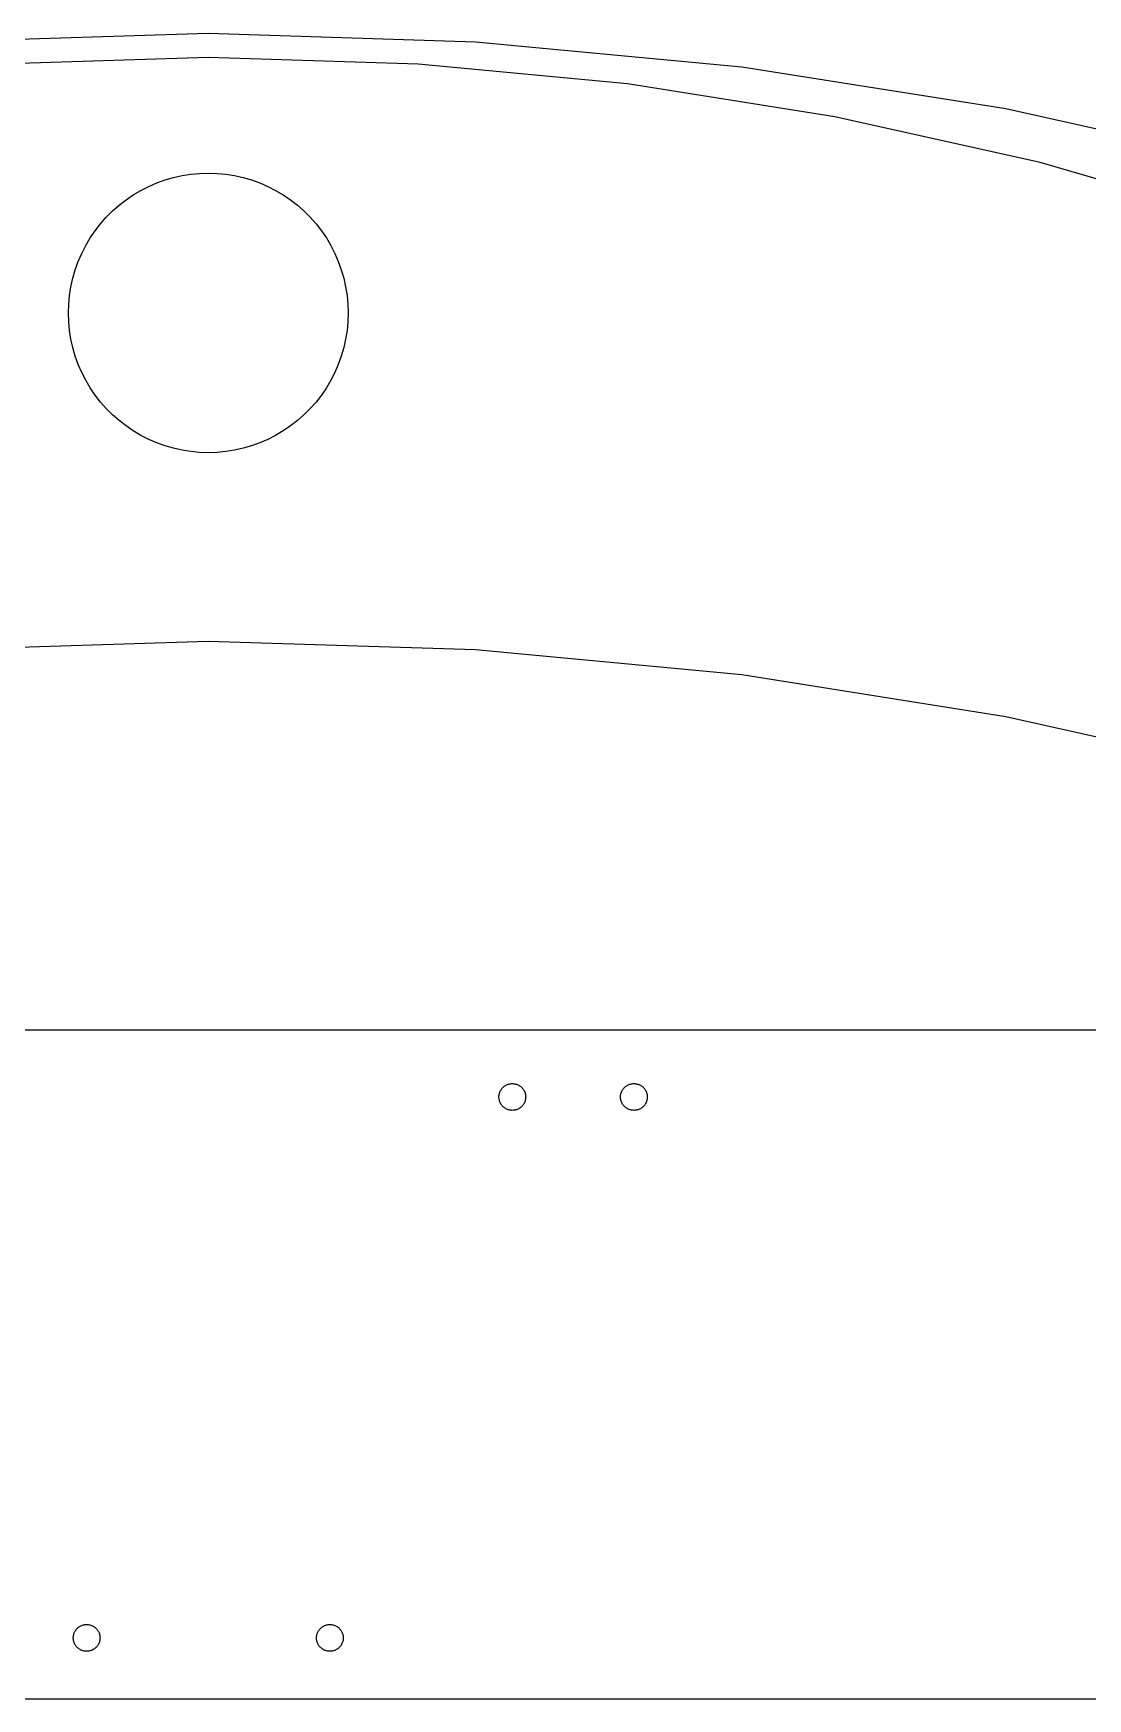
# Model space of a CAD drawing. Header units: metres. Extents: x 0 to 318, y 0 to 285.
# Drawn here: x 144.6 to 231.3, y 0 to 137 of the extents above; entities that cross this region are included whole.
import ezdxf

# ---------------------------------------------------------------- set-up
doc = ezdxf.new("R2010")
doc.units = ezdxf.units.M

msp = doc.modelspace()

# ---------------------------------------------------------------- linework, layer by layer
for p, q in [((137.023, 136.309), (159, 137)), ((159, 137), (180.977, 136.309)), ((180.977, 136.309), (202.867, 134.24)), ((159, 135), (141.733, 134.457)), ((176.267, 134.457), (159, 135)), ((193.467, 132.832), (176.267, 134.457)), ((202.867, 134.24), (224.583, 130.801)), ((210.53, 130.129), (193.467, 132.832)), ((224.583, 130.801), (246.041, 126.004)), ((227.39, 126.36), (210.53, 130.129)), ((243.98, 121.541), (227.39, 126.36)), ((154.104, 124.406), (154.767, 124.692)), ((154.767, 124.692), (155.446, 124.937)), ((155.446, 124.937), (156.14, 125.139)), ((156.14, 125.139), (156.845, 125.296)), ((156.845, 125.296), (157.559, 125.409)), ((157.559, 125.409), (158.278, 125.477)), ((158.278, 125.477), (159, 125.5)), ((159, 125.5), (159.722, 125.477)), ((159.722, 125.477), (160.441, 125.409)), ((160.441, 125.409), (161.155, 125.296)), ((161.155, 125.296), (161.86, 125.139)), ((161.86, 125.139), (162.554, 124.937)), ((162.554, 124.937), (163.233, 124.692)), ((163.233, 124.692), (163.896, 124.406)), ((151.67, 122.861), (152.24, 123.304)), ((152.24, 123.304), (152.838, 123.71)), ((152.838, 123.71), (153.46, 124.078)), ((153.46, 124.078), (154.104, 124.406)), ((163.896, 124.406), (164.54, 124.078)), ((164.54, 124.078), (165.162, 123.71)), ((165.162, 123.71), (165.76, 123.304)), ((165.76, 123.304), (166.33, 122.861)), ((150.617, 121.872), (151.128, 122.383)), ((151.128, 122.383), (151.67, 122.861)), ((166.33, 122.861), (166.872, 122.383)), ((166.872, 122.383), (167.383, 121.872)), ((149.29, 120.162), (149.696, 120.76)), ((149.696, 120.76), (150.139, 121.33)), ((150.139, 121.33), (150.617, 121.872)), ((167.383, 121.872), (167.861, 121.33)), ((167.861, 121.33), (168.304, 120.76)), ((168.304, 120.76), (168.71, 120.162)), ((148.594, 118.896), (148.922, 119.54)), ((148.922, 119.54), (149.29, 120.162)), ((168.71, 120.162), (169.078, 119.54)), ((169.078, 119.54), (169.406, 118.896)), ((148.063, 117.554), (148.308, 118.233)), ((148.308, 118.233), (148.594, 118.896)), ((169.406, 118.896), (169.692, 118.233)), ((169.692, 118.233), (169.937, 117.554)), ((147.704, 116.155), (147.861, 116.86)), ((147.861, 116.86), (148.063, 117.554)), ((169.937, 117.554), (170.139, 116.86)), ((170.139, 116.86), (170.296, 116.155)), ((147.523, 114.722), (147.591, 115.441)), ((147.591, 115.441), (147.704, 116.155)), ((170.296, 116.155), (170.409, 115.441)), ((170.409, 115.441), (170.477, 114.722)), ((147.5, 114), (147.523, 114.722)), ((147.523, 113.278), (147.5, 114)), ((170.477, 114.722), (170.5, 114)), ((170.5, 114), (170.477, 113.278)), ((147.591, 112.559), (147.523, 113.278)), ((147.704, 111.845), (147.591, 112.559)), ((170.409, 112.559), (170.296, 111.845)), ((170.477, 113.278), (170.409, 112.559)), ((147.861, 111.14), (147.704, 111.845)), ((148.063, 110.446), (147.861, 111.14)), ((170.139, 111.14), (169.937, 110.446)), ((170.296, 111.845), (170.139, 111.14)), ((148.308, 109.767), (148.063, 110.446)), ((148.594, 109.104), (148.308, 109.767)), ((169.692, 109.767), (169.406, 109.104)), ((169.937, 110.446), (169.692, 109.767)), ((148.922, 108.46), (148.594, 109.104)), ((149.29, 107.838), (148.922, 108.46)), ((169.078, 108.46), (168.71, 107.838)), ((169.406, 109.104), (169.078, 108.46)), ((149.696, 107.24), (149.29, 107.838)), ((150.139, 106.67), (149.696, 107.24)), ((168.304, 107.24), (167.861, 106.67)), ((168.71, 107.838), (168.304, 107.24)), ((150.617, 106.128), (150.139, 106.67)), ((151.128, 105.617), (150.617, 106.128)), ((151.67, 105.139), (151.128, 105.617)), ((166.872, 105.617), (166.33, 105.139)), ((167.383, 106.128), (166.872, 105.617)), ((167.861, 106.67), (167.383, 106.128)), ((152.24, 104.696), (151.67, 105.139)), ((152.838, 104.29), (152.24, 104.696)), ((153.46, 103.922), (152.838, 104.29)), ((165.162, 104.29), (164.54, 103.922)), ((165.76, 104.696), (165.162, 104.29)), ((166.33, 105.139), (165.76, 104.696)), ((154.104, 103.594), (153.46, 103.922)), ((154.767, 103.308), (154.104, 103.594)), ((155.446, 103.063), (154.767, 103.308)), ((156.14, 102.861), (155.446, 103.063)), ((156.845, 102.704), (156.14, 102.861)), ((161.86, 102.861), (161.155, 102.704)), ((162.554, 103.063), (161.86, 102.861)), ((163.233, 103.308), (162.554, 103.063)), ((163.896, 103.594), (163.233, 103.308)), ((164.54, 103.922), (163.896, 103.594)), ((157.559, 102.591), (156.845, 102.704)), ((158.278, 102.523), (157.559, 102.591)), ((159, 102.5), (158.278, 102.523)), ((159.722, 102.523), (159, 102.5)), ((160.441, 102.591), (159.722, 102.523)), ((161.155, 102.704), (160.441, 102.591)), ((137.023, 86.3093), (159, 87)), ((159, 87), (180.977, 86.3093)), ((180.977, 86.3093), (202.867, 84.2401)), ((202.867, 84.2401), (224.583, 80.8005)), ((224.583, 80.8005), (246.041, 76.0041)), ((318, 55), (0, 55)), ((182.9, 49.5), (182.902, 49.5691)), ((182.902, 49.4309), (182.9, 49.5)), ((182.902, 49.5691), (182.909, 49.6379)), ((182.909, 49.3621), (182.902, 49.4309)), ((182.909, 49.6379), (182.919, 49.7061)), ((182.919, 49.2939), (182.909, 49.3621)), ((182.919, 49.7061), (182.935, 49.7735)), ((182.935, 49.7735), (182.954, 49.8399)), ((182.954, 49.8399), (182.977, 49.9049)), ((182.977, 49.9049), (183.005, 49.9684)), ((183.005, 49.9684), (183.036, 50.0299)), ((183.036, 50.0299), (183.071, 50.0894)), ((183.071, 50.0894), (183.11, 50.1466)), ((183.11, 50.1466), (183.152, 50.2012)), ((183.152, 50.2012), (183.198, 50.253)), ((183.198, 50.253), (183.247, 50.3019)), ((183.247, 50.3019), (183.299, 50.3475)), ((183.299, 50.3475), (183.353, 50.3899)), ((183.353, 50.3899), (183.411, 50.4288)), ((183.411, 50.4288), (183.47, 50.4639)), ((183.47, 50.4639), (183.532, 50.4953)), ((183.532, 50.4953), (183.595, 50.5228)), ((183.595, 50.5228), (183.66, 50.5462)), ((183.66, 50.5462), (183.726, 50.5654)), ((183.726, 50.5654), (183.794, 50.5805)), ((183.794, 50.5805), (183.862, 50.5913)), ((183.862, 50.5913), (183.931, 50.5978)), ((183.931, 50.5978), (184, 50.6)), ((184, 50.6), (184.069, 50.5978)), ((184.069, 50.5978), (184.138, 50.5913)), ((184.138, 50.5913), (184.206, 50.5805)), ((184.206, 50.5805), (184.274, 50.5654)), ((184.274, 50.5654), (184.34, 50.5462)), ((184.34, 50.5462), (184.405, 50.5228)), ((184.405, 50.5228), (184.468, 50.4953)), ((184.468, 50.4953), (184.53, 50.4639)), ((184.53, 50.4639), (184.589, 50.4288)), ((184.589, 50.4288), (184.647, 50.3899)), ((184.647, 50.3899), (184.701, 50.3475)), ((184.701, 50.3475), (184.753, 50.3019)), ((184.753, 50.3019), (184.802, 50.253)), ((184.802, 50.253), (184.848, 50.2012)), ((184.848, 50.2012), (184.89, 50.1466)), ((184.89, 50.1466), (184.929, 50.0894)), ((184.929, 50.0894), (184.964, 50.0299)), ((184.964, 50.0299), (184.995, 49.9684)), ((184.995, 49.9684), (185.023, 49.9049)), ((185.023, 49.9049), (185.046, 49.8399)), ((185.046, 49.8399), (185.065, 49.7735)), ((185.065, 49.7735), (185.081, 49.7061)), ((185.081, 49.7061), (185.091, 49.6379)), ((185.091, 49.3621), (185.081, 49.2939)), ((185.091, 49.6379), (185.098, 49.5691)), ((185.098, 49.4309), (185.091, 49.3621)), ((185.098, 49.5691), (185.1, 49.5)), ((185.1, 49.5), (185.098, 49.4309)), ((192.9, 49.5), (192.902, 49.5691)), ((192.902, 49.4309), (192.9, 49.5)), ((192.902, 49.5691), (192.909, 49.6379)), ((192.909, 49.3621), (192.902, 49.4309)), ((192.909, 49.6379), (192.919, 49.7061)), ((192.919, 49.2939), (192.909, 49.3621)), ((192.919, 49.7061), (192.935, 49.7735)), ((192.935, 49.7735), (192.954, 49.8399)), ((192.954, 49.8399), (192.977, 49.9049)), ((192.977, 49.9049), (193.005, 49.9684)), ((193.005, 49.9684), (193.036, 50.0299)), ((193.036, 50.0299), (193.071, 50.0894)), ((193.071, 50.0894), (193.11, 50.1466)), ((193.11, 50.1466), (193.152, 50.2012)), ((193.152, 50.2012), (193.198, 50.253)), ((193.198, 50.253), (193.247, 50.3019)), ((193.247, 50.3019), (193.299, 50.3475)), ((193.299, 50.3475), (193.353, 50.3899)), ((193.353, 50.3899), (193.411, 50.4288)), ((193.411, 50.4288), (193.47, 50.4639)), ((193.47, 50.4639), (193.532, 50.4953)), ((193.532, 50.4953), (193.595, 50.5228)), ((193.595, 50.5228), (193.66, 50.5462)), ((193.66, 50.5462), (193.726, 50.5654)), ((193.726, 50.5654), (193.794, 50.5805)), ((193.794, 50.5805), (193.862, 50.5913)), ((193.862, 50.5913), (193.931, 50.5978)), ((193.931, 50.5978), (194, 50.6)), ((194, 50.6), (194.069, 50.5978)), ((194.069, 50.5978), (194.138, 50.5913)), ((194.138, 50.5913), (194.206, 50.5805)), ((194.206, 50.5805), (194.274, 50.5654)), ((194.274, 50.5654), (194.34, 50.5462)), ((194.34, 50.5462), (194.405, 50.5228)), ((194.405, 50.5228), (194.468, 50.4953)), ((194.468, 50.4953), (194.53, 50.4639)), ((194.53, 50.4639), (194.589, 50.4288)), ((194.589, 50.4288), (194.647, 50.3899)), ((194.647, 50.3899), (194.701, 50.3475)), ((194.701, 50.3475), (194.753, 50.3019)), ((194.753, 50.3019), (194.802, 50.253)), ((194.802, 50.253), (194.848, 50.2012)), ((194.848, 50.2012), (194.89, 50.1466)), ((194.89, 50.1466), (194.929, 50.0894)), ((194.929, 50.0894), (194.964, 50.0299)), ((194.964, 50.0299), (194.995, 49.9684)), ((194.995, 49.9684), (195.023, 49.9049)), ((195.023, 49.9049), (195.046, 49.8399)), ((195.046, 49.8399), (195.065, 49.7735)), ((195.065, 49.7735), (195.081, 49.7061)), ((195.081, 49.7061), (195.091, 49.6379)), ((195.091, 49.3621), (195.081, 49.2939)), ((195.091, 49.6379), (195.098, 49.5691)), ((195.098, 49.4309), (195.091, 49.3621)), ((195.098, 49.5691), (195.1, 49.5)), ((195.1, 49.5), (195.098, 49.4309)), ((182.935, 49.2264), (182.919, 49.2939)), ((182.954, 49.1601), (182.935, 49.2264)), ((182.977, 49.0951), (182.954, 49.1601)), ((183.005, 49.0316), (182.977, 49.0951)), ((183.036, 48.9701), (183.005, 49.0316)), ((183.071, 48.9106), (183.036, 48.9701)), ((183.11, 48.8534), (183.071, 48.9106)), ((183.152, 48.7988), (183.11, 48.8534)), ((183.198, 48.747), (183.152, 48.7988)), ((183.247, 48.6981), (183.198, 48.747)), ((183.299, 48.6524), (183.247, 48.6981)), ((183.353, 48.6101), (183.299, 48.6524)), ((183.411, 48.5712), (183.353, 48.6101)), ((183.47, 48.5361), (183.411, 48.5712)), ((183.532, 48.5047), (183.47, 48.5361)), ((183.595, 48.4772), (183.532, 48.5047)), ((183.66, 48.4538), (183.595, 48.4772)), ((183.726, 48.4346), (183.66, 48.4538)), ((183.794, 48.4195), (183.726, 48.4346)), ((183.862, 48.4087), (183.794, 48.4195)), ((183.931, 48.4022), (183.862, 48.4087)), ((184, 48.4), (183.931, 48.4022)), ((184.069, 48.4022), (184, 48.4)), ((184.138, 48.4087), (184.069, 48.4022)), ((184.206, 48.4195), (184.138, 48.4087)), ((184.274, 48.4346), (184.206, 48.4195)), ((184.34, 48.4538), (184.274, 48.4346)), ((184.405, 48.4772), (184.34, 48.4538)), ((184.468, 48.5047), (184.405, 48.4772)), ((184.53, 48.5361), (184.468, 48.5047)), ((184.589, 48.5712), (184.53, 48.5361)), ((184.647, 48.6101), (184.589, 48.5712)), ((184.701, 48.6524), (184.647, 48.6101)), ((184.753, 48.6981), (184.701, 48.6524)), ((184.802, 48.747), (184.753, 48.6981)), ((184.848, 48.7988), (184.802, 48.747)), ((184.89, 48.8534), (184.848, 48.7988)), ((184.929, 48.9106), (184.89, 48.8534)), ((184.964, 48.9701), (184.929, 48.9106)), ((184.995, 49.0316), (184.964, 48.9701)), ((185.023, 49.0951), (184.995, 49.0316)), ((185.046, 49.1601), (185.023, 49.0951)), ((185.065, 49.2264), (185.046, 49.1601)), ((185.081, 49.2939), (185.065, 49.2264)), ((192.935, 49.2264), (192.919, 49.2939)), ((192.954, 49.1601), (192.935, 49.2264)), ((192.977, 49.0951), (192.954, 49.1601)), ((193.005, 49.0316), (192.977, 49.0951)), ((193.036, 48.9701), (193.005, 49.0316)), ((193.071, 48.9106), (193.036, 48.9701)), ((193.11, 48.8534), (193.071, 48.9106)), ((193.152, 48.7988), (193.11, 48.8534)), ((193.198, 48.747), (193.152, 48.7988)), ((193.247, 48.6981), (193.198, 48.747)), ((193.299, 48.6524), (193.247, 48.6981)), ((193.353, 48.6101), (193.299, 48.6524)), ((193.411, 48.5712), (193.353, 48.6101)), ((193.47, 48.5361), (193.411, 48.5712)), ((193.532, 48.5047), (193.47, 48.5361)), ((193.595, 48.4772), (193.532, 48.5047)), ((193.66, 48.4538), (193.595, 48.4772)), ((193.726, 48.4346), (193.66, 48.4538)), ((193.794, 48.4195), (193.726, 48.4346)), ((193.862, 48.4087), (193.794, 48.4195)), ((193.931, 48.4022), (193.862, 48.4087)), ((194, 48.4), (193.931, 48.4022)), ((194.069, 48.4022), (194, 48.4)), ((194.138, 48.4087), (194.069, 48.4022)), ((194.206, 48.4195), (194.138, 48.4087)), ((194.274, 48.4346), (194.206, 48.4195)), ((194.34, 48.4538), (194.274, 48.4346)), ((194.405, 48.4772), (194.34, 48.4538)), ((194.468, 48.5047), (194.405, 48.4772)), ((194.53, 48.5361), (194.468, 48.5047)), ((194.589, 48.5712), (194.53, 48.5361)), ((194.647, 48.6101), (194.589, 48.5712)), ((194.701, 48.6524), (194.647, 48.6101)), ((194.753, 48.6981), (194.701, 48.6524)), ((194.802, 48.747), (194.753, 48.6981)), ((194.848, 48.7988), (194.802, 48.747)), ((194.89, 48.8534), (194.848, 48.7988)), ((194.929, 48.9106), (194.89, 48.8534)), ((194.964, 48.9701), (194.929, 48.9106)), ((194.995, 49.0316), (194.964, 48.9701)), ((195.023, 49.0951), (194.995, 49.0316)), ((195.046, 49.1601), (195.023, 49.0951)), ((195.065, 49.2264), (195.046, 49.1601)), ((195.081, 49.2939), (195.065, 49.2264)), ((148.005, 5.46835), (148.036, 5.52992)), ((148.036, 5.52992), (148.071, 5.5894)), ((148.071, 5.5894), (148.11, 5.64656)), ((148.11, 5.64656), (148.152, 5.70116)), ((148.152, 5.70116), (148.198, 5.75299)), ((148.198, 5.75299), (148.247, 5.80186)), ((148.247, 5.80186), (148.299, 5.84755)), ((148.299, 5.84755), (148.353, 5.88991)), ((148.353, 5.88991), (148.411, 5.92876)), ((148.411, 5.92876), (148.47, 5.96393)), ((148.47, 5.96393), (148.532, 5.9953)), ((148.532, 5.9953), (148.595, 6.02275)), ((148.595, 6.02275), (148.66, 6.04616)), ((148.66, 6.04616), (148.726, 6.06543)), ((148.726, 6.06543), (148.794, 6.08051)), ((148.794, 6.08051), (148.862, 6.09132)), ((148.862, 6.09132), (148.931, 6.09782)), ((148.931, 6.09782), (149, 6.09999)), ((149, 6.09999), (149.069, 6.09782)), ((149.069, 6.09782), (149.138, 6.09132)), ((149.138, 6.09132), (149.206, 6.08051)), ((149.206, 6.08051), (149.274, 6.06543)), ((149.274, 6.06543), (149.34, 6.04616)), ((149.34, 6.04616), (149.405, 6.02275)), ((149.405, 6.02275), (149.468, 5.9953)), ((149.468, 5.9953), (149.53, 5.96393)), ((149.53, 5.96393), (149.589, 5.92876)), ((149.589, 5.92876), (149.647, 5.88991)), ((149.647, 5.88991), (149.701, 5.84755)), ((149.701, 5.84755), (149.753, 5.80186)), ((149.753, 5.80186), (149.802, 5.75299)), ((149.802, 5.75299), (149.848, 5.70116)), ((149.848, 5.70116), (149.89, 5.64656)), ((149.89, 5.64656), (149.929, 5.5894)), ((149.929, 5.5894), (149.964, 5.52992)), ((149.964, 5.52992), (149.995, 5.46835)), ((168.005, 5.46835), (168.036, 5.52992)), ((168.036, 5.52992), (168.071, 5.5894)), ((168.071, 5.5894), (168.11, 5.64656)), ((168.11, 5.64656), (168.152, 5.70116)), ((168.152, 5.70116), (168.198, 5.75299)), ((168.198, 5.75299), (168.247, 5.80186)), ((168.247, 5.80186), (168.299, 5.84755)), ((168.299, 5.84755), (168.353, 5.88991)), ((168.353, 5.88991), (168.411, 5.92876)), ((168.411, 5.92876), (168.47, 5.96393)), ((168.47, 5.96393), (168.532, 5.9953)), ((168.532, 5.9953), (168.595, 6.02275)), ((168.595, 6.02275), (168.66, 6.04616)), ((168.66, 6.04616), (168.726, 6.06543)), ((168.726, 6.06543), (168.794, 6.08051)), ((168.794, 6.08051), (168.862, 6.09132)), ((168.862, 6.09132), (168.931, 6.09782)), ((168.931, 6.09782), (169, 6.09999)), ((169, 6.09999), (169.069, 6.09782)), ((169.069, 6.09782), (169.138, 6.09132)), ((169.138, 6.09132), (169.206, 6.08051)), ((169.206, 6.08051), (169.274, 6.06543)), ((169.274, 6.06543), (169.34, 6.04616)), ((169.34, 6.04616), (169.405, 6.02275)), ((169.405, 6.02275), (169.468, 5.9953)), ((169.468, 5.9953), (169.53, 5.96393)), ((169.53, 5.96393), (169.589, 5.92876)), ((169.589, 5.92876), (169.647, 5.88991)), ((169.647, 5.88991), (169.701, 5.84755)), ((169.701, 5.84755), (169.753, 5.80186)), ((169.753, 5.80186), (169.802, 5.75299)), ((169.802, 5.75299), (169.848, 5.70116)), ((169.848, 5.70116), (169.89, 5.64656)), ((169.89, 5.64656), (169.929, 5.5894)), ((169.929, 5.5894), (169.964, 5.52992)), ((169.964, 5.52992), (169.995, 5.46835)), ((147.9, 5), (147.902, 5.06906)), ((147.902, 4.93092), (147.9, 5)), ((147.902, 5.06906), (147.909, 5.13786)), ((147.909, 4.86212), (147.902, 4.93092)), ((147.909, 5.13786), (147.919, 5.20612)), ((147.919, 4.79387), (147.909, 4.86212)), ((147.919, 5.20612), (147.935, 5.27354)), ((147.935, 4.72644), (147.919, 4.79387)), ((147.935, 5.27354), (147.954, 5.3399)), ((147.954, 4.66008), (147.935, 4.72644)), ((147.954, 5.3399), (147.977, 5.40492)), ((147.977, 4.59506), (147.954, 4.66008)), ((147.977, 5.40492), (148.005, 5.46835)), ((148.005, 4.53163), (147.977, 4.59506)), ((148.036, 4.47006), (148.005, 4.53163)), ((148.071, 4.41058), (148.036, 4.47006)), ((148.11, 4.35342), (148.071, 4.41058)), ((148.152, 4.29883), (148.11, 4.35342)), ((148.198, 4.24699), (148.152, 4.29883)), ((148.247, 4.19812), (148.198, 4.24699)), ((148.299, 4.15244), (148.247, 4.19812)), ((148.353, 4.11008), (148.299, 4.15244)), ((148.411, 4.07123), (148.353, 4.11008)), ((149.647, 4.11008), (149.589, 4.07123)), ((149.701, 4.15244), (149.647, 4.11008)), ((149.753, 4.19812), (149.701, 4.15244)), ((149.802, 4.24699), (149.753, 4.19812)), ((149.848, 4.29883), (149.802, 4.24699)), ((149.89, 4.35342), (149.848, 4.29883)), ((149.929, 4.41058), (149.89, 4.35342)), ((149.964, 4.47006), (149.929, 4.41058)), ((149.995, 4.53163), (149.964, 4.47006)), ((149.995, 5.46835), (150.023, 5.40492)), ((150.023, 4.59506), (149.995, 4.53163)), ((150.023, 5.40492), (150.046, 5.3399)), ((150.046, 4.66008), (150.023, 4.59506)), ((150.046, 5.3399), (150.065, 5.27354)), ((150.065, 4.72644), (150.046, 4.66008)), ((150.065, 5.27354), (150.081, 5.20612)), ((150.081, 4.79387), (150.065, 4.72644)), ((150.081, 5.20612), (150.091, 5.13786)), ((150.091, 4.86212), (150.081, 4.79387)), ((150.091, 5.13786), (150.098, 5.06906)), ((150.098, 4.93092), (150.091, 4.86212)), ((150.098, 5.06906), (150.1, 5)), ((150.1, 5), (150.098, 4.93092)), ((167.9, 5), (167.902, 5.06906)), ((167.902, 4.93092), (167.9, 5)), ((167.902, 5.06906), (167.909, 5.13786)), ((167.909, 4.86212), (167.902, 4.93092)), ((167.909, 5.13786), (167.919, 5.20612)), ((167.919, 4.79387), (167.909, 4.86212)), ((167.919, 5.20612), (167.935, 5.27354)), ((167.935, 4.72644), (167.919, 4.79387)), ((167.935, 5.27354), (167.954, 5.3399)), ((167.954, 4.66008), (167.935, 4.72644)), ((167.954, 5.3399), (167.977, 5.40492)), ((167.977, 4.59506), (167.954, 4.66008)), ((167.977, 5.40492), (168.005, 5.46835)), ((168.005, 4.53163), (167.977, 4.59506)), ((168.036, 4.47006), (168.005, 4.53163)), ((168.071, 4.41058), (168.036, 4.47006)), ((168.11, 4.35342), (168.071, 4.41058)), ((168.152, 4.29883), (168.11, 4.35342)), ((168.198, 4.24699), (168.152, 4.29883)), ((168.247, 4.19812), (168.198, 4.24699)), ((168.299, 4.15244), (168.247, 4.19812)), ((168.353, 4.11008), (168.299, 4.15244)), ((168.411, 4.07123), (168.353, 4.11008)), ((169.647, 4.11008), (169.589, 4.07123)), ((169.701, 4.15244), (169.647, 4.11008)), ((169.753, 4.19812), (169.701, 4.15244)), ((169.802, 4.24699), (169.753, 4.19812)), ((169.848, 4.29883), (169.802, 4.24699)), ((169.89, 4.35342), (169.848, 4.29883)), ((169.929, 4.41058), (169.89, 4.35342)), ((169.964, 4.47006), (169.929, 4.41058)), ((169.995, 4.53163), (169.964, 4.47006)), ((169.995, 5.46835), (170.023, 5.40492)), ((170.023, 4.59506), (169.995, 4.53163)), ((170.023, 5.40492), (170.046, 5.3399)), ((170.046, 4.66008), (170.023, 4.59506)), ((170.046, 5.3399), (170.065, 5.27354)), ((170.065, 4.72644), (170.046, 4.66008)), ((170.065, 5.27354), (170.081, 5.20612)), ((170.081, 4.79387), (170.065, 4.72644)), ((170.081, 5.20612), (170.091, 5.13786)), ((170.091, 4.86212), (170.081, 4.79387)), ((170.091, 5.13786), (170.098, 5.06906)), ((170.098, 4.93092), (170.091, 4.86212)), ((170.098, 5.06906), (170.1, 5)), ((170.1, 5), (170.098, 4.93092)), ((148.47, 4.03606), (148.411, 4.07123)), ((148.532, 4.00468), (148.47, 4.03606)), ((148.595, 3.97723), (148.532, 4.00468)), ((148.66, 3.95383), (148.595, 3.97723)), ((148.726, 3.93456), (148.66, 3.95383)), ((148.794, 3.91948), (148.726, 3.93456)), ((148.862, 3.90866), (148.794, 3.91948)), ((148.931, 3.90216), (148.862, 3.90866)), ((149, 3.89999), (148.931, 3.90216)), ((149.069, 3.90216), (149, 3.89999)), ((149.138, 3.90866), (149.069, 3.90216)), ((149.206, 3.91948), (149.138, 3.90866)), ((149.274, 3.93456), (149.206, 3.91948)), ((149.34, 3.95383), (149.274, 3.93456)), ((149.405, 3.97723), (149.34, 3.95383)), ((149.468, 4.00468), (149.405, 3.97723)), ((149.53, 4.03606), (149.468, 4.00468)), ((149.589, 4.07123), (149.53, 4.03606)), ((168.47, 4.03606), (168.411, 4.07123)), ((168.532, 4.00468), (168.47, 4.03606)), ((168.595, 3.97723), (168.532, 4.00468)), ((168.66, 3.95383), (168.595, 3.97723)), ((168.726, 3.93456), (168.66, 3.95383)), ((168.794, 3.91948), (168.726, 3.93456)), ((168.862, 3.90866), (168.794, 3.91948)), ((168.931, 3.90216), (168.862, 3.90866)), ((169, 3.89999), (168.931, 3.90216)), ((169.069, 3.90216), (169, 3.89999)), ((169.138, 3.90866), (169.069, 3.90216)), ((169.206, 3.91948), (169.138, 3.90866)), ((169.274, 3.93456), (169.206, 3.91948)), ((169.34, 3.95383), (169.274, 3.93456)), ((169.405, 3.97723), (169.34, 3.95383)), ((169.468, 4.00468), (169.405, 3.97723)), ((169.53, 4.03606), (169.468, 4.00468)), ((169.589, 4.07123), (169.53, 4.03606)), ((0, 0), (318, 0))]:
    msp.add_line(p, q)

doc.saveas('drawing.dxf')
